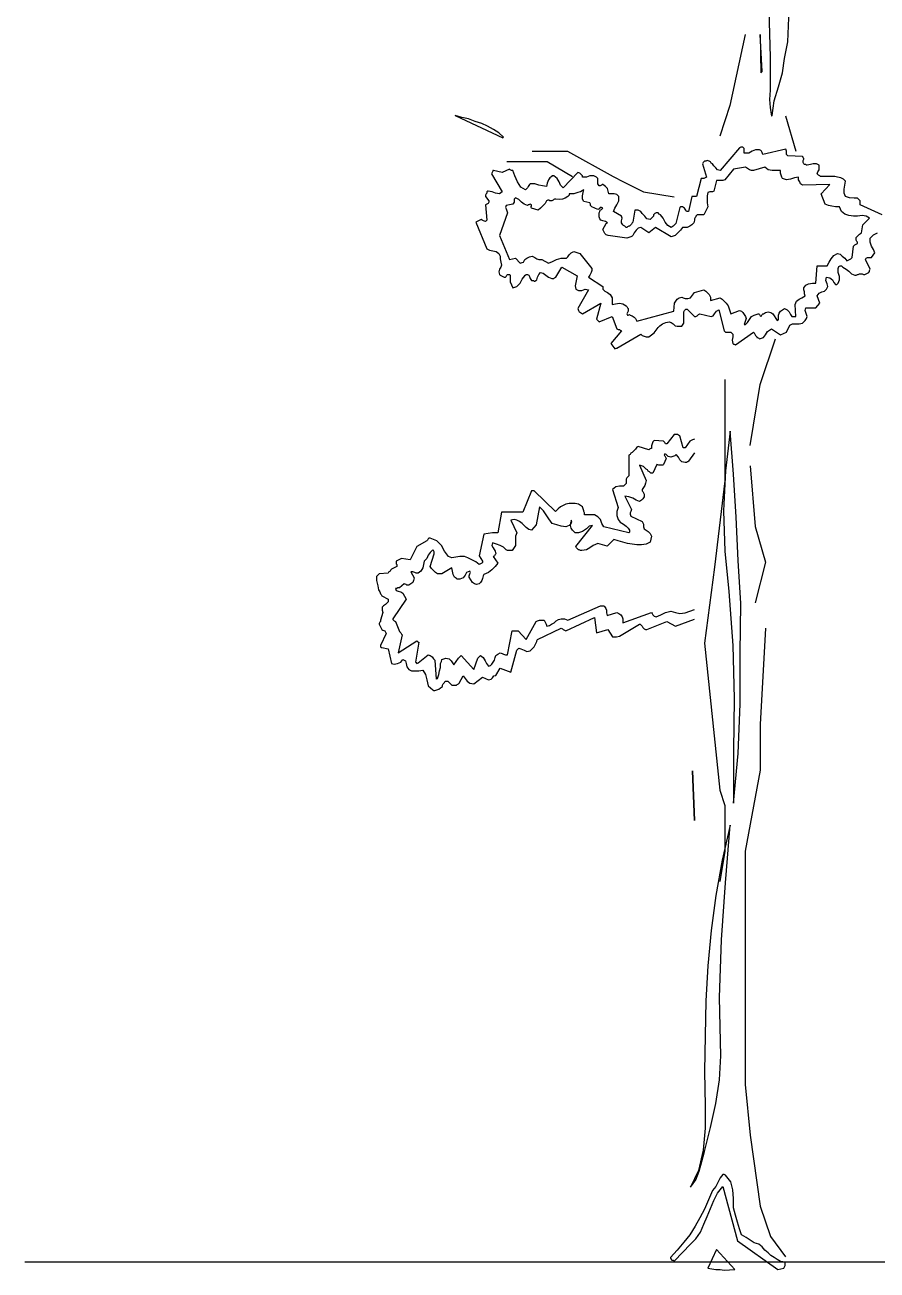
# Model space of a CAD drawing. Extents: x 46.7 to 52.5, y -126.6 to -115.8.
# Drawn here: x 46.698 to 49.965, y -126.624 to -121.853 of the extents above; entities that cross this region are included whole.
import ezdxf

# ---------------------------------------------------------------- set-up
doc = ezdxf.new("R2010")
doc.units = 0
doc.header["$MEASUREMENT"] = 0
doc.layers.get('0').update_dxf_attribs({"linetype": 'CONTINUOUS'})
doc.layers.add('7', color=7, linetype='CONTINUOUS')

msp = doc.modelspace()

# ---------------------------------------------------------------- linework, layer by layer
for points in [[(49.4586, -121.8902), (49.4003, -122.1622), (49.3614, -122.2788)], [(49.6141, -122.2011), (49.653, -122.3371)], [(48.6421, -122.3371), (48.7782, -122.3371), (48.9532, -122.4343), (48.992, -122.4537), (49.0698, -122.4925), (49.1864, -122.512)], [(48.5449, -122.376), (48.7004, -122.376), (48.7976, -122.4343)], [(49.478, -123.4641), (49.5169, -123.2309), (49.5752, -123.0561)], [(49.3808, -123.2115), (49.3808, -123.6001), (49.342, -123.9305), (49.3031, -124.2219), (49.3614, -124.7854), (49.3808, -124.8437), (49.3808, -125.0186), (49.3614, -125.1352)], [(49.478, -123.5418), (49.4975, -123.775), (49.5364, -123.911), (49.4975, -124.0665)], [(49.5364, -124.1636), (49.5169, -124.5328), (49.5169, -124.7077), (49.4586, -125.0186), (49.4586, -125.2323), (49.4586, -125.4072), (49.4586, -125.6987), (49.4586, -125.9124), (49.478, -126.1067), (49.5169, -126.3788), (49.5558, -126.4954), (49.6141, -126.5731)], [(46.6981, -126.5925), (52.4913, -126.5925)]]:
    msp.add_lwpolyline(points)
at = {"layer": '7', "linetype": 'CONTINUOUS'}
for points in [[(49.5619, -122.1997), (49.5695, -122.1438), (49.5873, -122.0904), (49.6025, -122.0371), (49.6101, -121.9812), (49.6228, -121.9176), (49.6254, -121.8567), (49.6279, -121.7957)], [(49.5491, -121.7982), (49.5517, -121.8872), (49.5542, -121.9761), (49.5542, -122.0676), (49.5542, -122.1031), (49.5517, -122.1387), (49.5542, -122.1692), (49.5593, -122.2022), (49.5593, -122.2022), (49.5619, -122.1997), (49.5619, -122.1997), (49.5619, -122.1997)], [(49.5237, -122.032), (49.5161, -121.8897), (49.5187, -122.0371), (49.5187, -122.0371), (49.5212, -122.0345), (49.5237, -122.032), (49.5237, -122.032)], [(48.5302, -122.2861), (48.5302, -122.2861), (48.5327, -122.2835), (48.5327, -122.2835), (48.5327, -122.2835), (48.515, -122.2658), (48.4946, -122.2531), (48.4718, -122.2404), (48.4489, -122.2302), (48.4235, -122.2226), (48.3981, -122.2124), (48.3727, -122.2073), (48.3473, -122.1997), (48.5302, -122.2861)], [(49.9837, -122.5808), (49.8998, -122.5427), (49.8998, -122.5402), (49.8998, -122.5351), (49.8998, -122.5326), (49.8998, -122.5275), (49.8896, -122.5173), (49.8769, -122.5173), (49.8591, -122.5148), (49.8439, -122.5097), (49.8388, -122.497), (49.8388, -122.4817), (49.8414, -122.4665), (49.8439, -122.4513), (49.8363, -122.4436), (49.8261, -122.4385), (49.8134, -122.436), (49.8032, -122.4335), (49.7905, -122.4335), (49.7778, -122.4335), (49.7651, -122.4335), (49.7524, -122.4335), (49.7473, -122.4335), (49.7448, -122.4309), (49.7397, -122.4284), (49.7346, -122.4233), (49.7372, -122.4157), (49.7423, -122.4081), (49.7423, -122.4004), (49.7423, -122.3903), (49.7321, -122.3852), (49.7194, -122.3852), (49.7092, -122.3877), (49.6965, -122.3903), (49.694, -122.3903), (49.6914, -122.3877), (49.6864, -122.3877), (49.6838, -122.3852), (49.6813, -122.3801), (49.6813, -122.3776), (49.6813, -122.3725), (49.6838, -122.3674), (49.6838, -122.3649), (49.6813, -122.3623), (49.6813, -122.3598), (49.6787, -122.3572), (49.6228, -122.3547), (49.6178, -122.3496), (49.6178, -122.3445), (49.6178, -122.3369), (49.6152, -122.3293), (49.5263, -122.3496), (49.5237, -122.342), (49.5212, -122.3369), (49.5187, -122.3344), (49.5136, -122.3318), (49.4983, -122.3318), (49.4856, -122.3369), (49.4729, -122.3445), (49.4551, -122.3445), (49.4551, -122.3395), (49.4551, -122.3369), (49.4551, -122.3318), (49.4551, -122.3267), (49.4526, -122.3242), (49.45, -122.3217), (49.4424, -122.3217), (49.4373, -122.3242), (49.3637, -122.4106), (49.3535, -122.4081), (49.3459, -122.4004), (49.3382, -122.3928), (49.3332, -122.3852), (49.3281, -122.3826), (49.3255, -122.3776), (49.3205, -122.375), (49.3128, -122.3725), (49.3078, -122.375), (49.3027, -122.375), (49.2976, -122.3801), (49.295, -122.3852), (49.3103, -122.436), (49.3052, -122.4385), (49.3001, -122.4411), (49.295, -122.4411), (49.29, -122.4411), (49.2722, -122.5097), (49.2671, -122.5097), (49.2646, -122.5097), (49.2595, -122.5097), (49.2544, -122.5097), (49.2417, -122.5681), (49.2341, -122.5681), (49.2315, -122.5631), (49.2264, -122.5554), (49.2188, -122.5504), (49.2188, -122.5504), (49.2163, -122.5504), (49.2112, -122.5504), (49.2087, -122.5529), (49.1934, -122.6139), (49.1909, -122.6164), (49.1858, -122.6215), (49.1832, -122.624), (49.1756, -122.6291), (49.1629, -122.6215), (49.1528, -122.6088), (49.1451, -122.5936), (49.135, -122.5808), (49.1299, -122.5783), (49.1248, -122.5732), (49.1172, -122.5732), (49.1121, -122.5758), (49.1096, -122.5783), (49.107, -122.5808), (49.107, -122.5859), (49.1045, -122.5885), (49.1019, -122.591), (49.0994, -122.5936), (49.0968, -122.5961), (49.0943, -122.5986), (49.0816, -122.5961), (49.074, -122.5859), (49.0638, -122.5758), (49.0587, -122.5681), (49.0537, -122.5656), (49.0486, -122.5631), (49.0435, -122.5631), (49.0359, -122.5631), (49.0282, -122.6088), (49.0257, -122.6113), (49.0232, -122.6164), (49.0206, -122.619), (49.0155, -122.624), (49.013, -122.624), (49.0079, -122.6266), (49.0054, -122.6291), (49.0028, -122.6291), (49.0003, -122.6266), (48.9978, -122.624), (48.9927, -122.6215), (48.9901, -122.619), (48.985, -122.6113), (48.985, -122.6037), (48.9876, -122.5936), (48.985, -122.5859), (48.9546, -122.5681), (48.9596, -122.5554), (48.9673, -122.5427), (48.9749, -122.5275), (48.9749, -122.5097), (48.9673, -122.5021), (48.9571, -122.4995), (48.9469, -122.4995), (48.9368, -122.4995), (48.9342, -122.4894), (48.9317, -122.4792), (48.9241, -122.4716), (48.9139, -122.464), (48.9114, -122.464), (48.9088, -122.4665), (48.9037, -122.469), (48.8987, -122.469), (48.8936, -122.4614), (48.8936, -122.4513), (48.8936, -122.4411), (48.8885, -122.436), (48.8783, -122.4309), (48.8631, -122.4309), (48.8504, -122.436), (48.8351, -122.436), (48.8351, -122.4309), (48.83, -122.4258), (48.825, -122.4208), (48.8173, -122.4182), (48.7614, -122.4767), (48.7513, -122.4665), (48.7462, -122.4538), (48.7386, -122.4411), (48.7259, -122.4309), (48.7259, -122.4309), (48.7233, -122.4309), (48.7182, -122.4309), (48.7182, -122.4335), (48.7106, -122.4385), (48.7055, -122.4462), (48.7005, -122.4589), (48.6979, -122.4716), (48.6827, -122.469), (48.6674, -122.4665), (48.6522, -122.4614), (48.6344, -122.4614), (48.6318, -122.464), (48.6268, -122.4716), (48.6242, -122.4767), (48.6166, -122.4843), (48.5988, -122.4741), (48.5861, -122.4538), (48.5759, -122.4309), (48.5683, -122.4106), (48.5658, -122.4106), (48.5632, -122.4106), (48.5582, -122.4081), (48.5556, -122.4055), (48.5277, -122.4182), (48.4946, -122.4106), (48.4921, -122.4106), (48.4921, -122.4131), (48.4896, -122.4182), (48.487, -122.4233), (48.5277, -122.4919), (48.5175, -122.4995), (48.5023, -122.497), (48.4896, -122.4919), (48.4743, -122.4894), (48.4718, -122.4894), (48.4718, -122.4894), (48.4718, -122.4894), (48.4692, -122.4919), (48.4692, -122.497), (48.4667, -122.4995), (48.4641, -122.5046), (48.4641, -122.5097), (48.4768, -122.5275), (48.4768, -122.5326), (48.4743, -122.5376), (48.4692, -122.5402), (48.4641, -122.5427), (48.4692, -122.6012), (48.4641, -122.6063), (48.4565, -122.6037), (48.4514, -122.6012), (48.4464, -122.5986), (48.426, -122.6088), (48.4692, -122.7104), (48.4794, -122.7155), (48.4921, -122.7181), (48.5048, -122.7206), (48.515, -122.7282), (48.52, -122.7384), (48.52, -122.7486), (48.5226, -122.7613), (48.5251, -122.774), (48.5226, -122.7816), (48.5175, -122.7892), (48.515, -122.7994), (48.5175, -122.8095), (48.52, -122.8121), (48.5251, -122.8146), (48.5302, -122.8172), (48.5353, -122.8197), (48.5404, -122.8197), (48.5429, -122.8172), (48.5455, -122.8121), (48.548, -122.8095), (48.5505, -122.8095), (48.5556, -122.8095), (48.5582, -122.8121), (48.5582, -122.8146), (48.5582, -122.8375), (48.5683, -122.8604), (48.5836, -122.8553), (48.5963, -122.8426), (48.6039, -122.8273), (48.6141, -122.8146), (48.6141, -122.8121), (48.6166, -122.8121), (48.6191, -122.8095), (48.6242, -122.8095), (48.6293, -122.8121), (48.6318, -122.8172), (48.6344, -122.8248), (48.6395, -122.8324), (48.642, -122.8324), (48.6471, -122.8324), (48.6496, -122.8349), (48.6522, -122.8349), (48.6598, -122.8299), (48.6623, -122.8197), (48.6674, -122.8095), (48.675, -122.8019), (48.6852, -122.8045), (48.6954, -122.8121), (48.7055, -122.8197), (48.7182, -122.8248), (48.7208, -122.8248), (48.7259, -122.8248), (48.7284, -122.8222), (48.7335, -122.8197), (48.7564, -122.7816), (48.8148, -122.8146), (48.8123, -122.8273), (48.8097, -122.84), (48.8072, -122.8527), (48.8097, -122.8654), (48.8199, -122.8705), (48.8326, -122.8705), (48.8453, -122.8654), (48.858, -122.868), (48.8173, -122.9391), (48.8199, -122.9467), (48.8224, -122.9518), (48.8275, -122.9544), (48.8351, -122.9595), (48.9063, -122.9188), (48.8885, -122.9798), (48.891, -122.9823), (48.8936, -122.9849), (48.8961, -122.9874), (48.8987, -122.9899), (48.9495, -122.9696), (48.9673, -123.0179), (48.9723, -123.0204), (48.9774, -123.0204), (48.98, -123.023), (48.985, -123.0255), (48.9444, -123.0738), (48.9596, -123.0941), (48.9596, -123.0941), (48.9647, -123.0916), (48.9673, -123.0916), (48.9673, -123.0916)], [(49.4602, -123.0001), (49.4678, -122.9925), (49.4729, -122.9849), (49.478, -122.9772), (49.4831, -122.9696), (49.4882, -122.9671), (49.4932, -122.9645), (49.5009, -122.962), (49.5085, -122.9595), (49.511, -122.9595), (49.5136, -122.962), (49.5161, -122.9671), (49.5187, -122.9696), (49.5212, -122.9671), (49.5237, -122.962), (49.5263, -122.9595), (49.5288, -122.9595), (49.5364, -122.9544), (49.5466, -122.9518), (49.5568, -122.9544), (49.5644, -122.9595), (49.5822, -122.9849), (49.5873, -122.9823), (49.5873, -122.9772), (49.5873, -122.9696), (49.5873, -122.9645), (49.5898, -122.9569), (49.5949, -122.9493), (49.6025, -122.9442), (49.6101, -122.9391), (49.6203, -122.9442), (49.6279, -122.9518), (49.633, -122.962), (49.6381, -122.9696), (49.6432, -122.9696), (49.6457, -122.9696), (49.6508, -122.9696), (49.6533, -122.9696), (49.6508, -122.9239), (49.6559, -122.9112), (49.666, -122.9036), (49.6762, -122.8985), (49.6889, -122.8908), (49.6864, -122.8832), (49.6864, -122.8756), (49.6838, -122.868), (49.6838, -122.8604), (49.6914, -122.8502), (49.7016, -122.8451), (49.7169, -122.8426), (49.7296, -122.8426), (49.7346, -122.7765), (49.7728, -122.7765), (49.7804, -122.7613), (49.788, -122.7486), (49.7982, -122.7358), (49.8134, -122.7282), (49.8236, -122.7308), (49.8312, -122.7384), (49.8414, -122.746), (49.849, -122.7562), (49.8541, -122.7536), (49.8591, -122.7511), (49.8642, -122.7486), (49.8693, -122.7435), (49.8744, -122.7003), (49.8769, -122.6977), (49.8795, -122.6952), (49.8846, -122.6926), (49.8896, -122.6901), (49.8896, -122.6876), (49.8896, -122.685), (49.8871, -122.6825), (49.8846, -122.6774), (49.8846, -122.6672), (49.8922, -122.6596), (49.8973, -122.6545), (49.9049, -122.6495), (49.91, -122.619), (49.9354, -122.5936), (49.9227, -122.5859), (49.9074, -122.5834), (49.8896, -122.5859), (49.8744, -122.5859), (49.8566, -122.5834), (49.8414, -122.5783), (49.8287, -122.5681), (49.821, -122.5504), (49.8058, -122.5504), (49.7905, -122.5478), (49.7778, -122.5453), (49.7651, -122.5402), (49.7499, -122.4995), (49.7829, -122.464), (49.6787, -122.4665), (49.6711, -122.4614), (49.6686, -122.4538), (49.6635, -122.4462), (49.6635, -122.436), (49.6482, -122.4385), (49.633, -122.4436), (49.6178, -122.4462), (49.6025, -122.4411), (49.6, -122.436), (49.5974, -122.4284), (49.5949, -122.4208), (49.5949, -122.4106), (49.5771, -122.4106), (49.5619, -122.4106), (49.5466, -122.4081), (49.5339, -122.3979), (49.4907, -122.4106), (49.4831, -122.4106), (49.4755, -122.4081), (49.4678, -122.403), (49.4602, -122.3979), (49.4145, -122.4055), (49.3814, -122.4462), (49.3738, -122.4487), (49.3662, -122.4487), (49.356, -122.4487), (49.3484, -122.4487), (49.3382, -122.4894), (49.3332, -122.4919), (49.3281, -122.4919), (49.323, -122.4919), (49.3154, -122.4945), (49.3128, -122.5072), (49.3128, -122.5199), (49.3128, -122.5351), (49.3154, -122.5504), (49.3001, -122.5808), (49.2773, -122.5808), (49.2747, -122.5808), (49.2747, -122.5808), (49.2722, -122.5834), (49.2696, -122.5859), (49.2696, -122.5885), (49.2671, -122.591), (49.2646, -122.5961), (49.2646, -122.6012), (49.262, -122.6113), (49.2544, -122.619), (49.2468, -122.624), (49.2366, -122.6291), (49.2341, -122.6291), (49.229, -122.6291), (49.2264, -122.6291), (49.2188, -122.6291), (49.2112, -122.6393), (49.201, -122.6495), (49.1909, -122.6596), (49.1756, -122.6647), (49.1146, -122.6291), (49.0892, -122.6495), (49.0587, -122.6291), (49.0486, -122.6317), (49.0409, -122.6393), (49.0333, -122.6495), (49.0282, -122.6596), (49.0257, -122.6622), (49.0206, -122.6647), (49.013, -122.6672), (49.0054, -122.6698), (48.9342, -122.6596), (48.9266, -122.6571), (48.9215, -122.652), (48.919, -122.6469), (48.9139, -122.6367), (48.9266, -122.6139), (48.9317, -122.6113), (48.9241, -122.6063), (48.9139, -122.6037), (48.9063, -122.6012), (48.9012, -122.5961), (48.8987, -122.5885), (48.8987, -122.5808), (48.8987, -122.5732), (48.9012, -122.5681), (48.9037, -122.5631), (48.9088, -122.5605), (48.9139, -122.5554), (48.9088, -122.5529), (48.9037, -122.5529), (48.8987, -122.558), (48.8936, -122.5605), (48.8707, -122.5504), (48.8682, -122.5478), (48.8656, -122.5453), (48.8656, -122.5402), (48.8631, -122.5351), (48.8402, -122.53), (48.8351, -122.5199), (48.8351, -122.5072), (48.8377, -122.4945), (48.8402, -122.4843), (48.8275, -122.4919), (48.8173, -122.4945), (48.8021, -122.4995), (48.7843, -122.4995), (48.7843, -122.5021), (48.7843, -122.5046), (48.7818, -122.5072), (48.7792, -122.5097), (48.7691, -122.5173), (48.7589, -122.5199), (48.7462, -122.5224), (48.7335, -122.5199), (48.7284, -122.5199), (48.7259, -122.5224), (48.7233, -122.5249), (48.7182, -122.5275), (48.7106, -122.5275), (48.7081, -122.5249), (48.703, -122.5249), (48.6979, -122.5275), (48.6928, -122.5376), (48.6852, -122.5453), (48.675, -122.5554), (48.6649, -122.5631), (48.6395, -122.5554), (48.6369, -122.5504), (48.6395, -122.5478), (48.6395, -122.5427), (48.6344, -122.5402), (48.6344, -122.5402), (48.6293, -122.5427), (48.6268, -122.5427), (48.6242, -122.5453), (48.6115, -122.5402), (48.6014, -122.5326), (48.5912, -122.5224), (48.5785, -122.5148), (48.5734, -122.5199), (48.5734, -122.5275), (48.5734, -122.5326), (48.5683, -122.5402), (48.5429, -122.5453), (48.5404, -122.5529), (48.5429, -122.558), (48.5455, -122.5656), (48.548, -122.5732), (48.5175, -122.6596), (48.5556, -122.7511), (48.5785, -122.746), (48.5963, -122.7663), (48.6039, -122.7638), (48.609, -122.7613), (48.6115, -122.7562), (48.6141, -122.7511), (48.6217, -122.746), (48.6318, -122.7409), (48.642, -122.7384), (48.6522, -122.7435), (48.6598, -122.7486), (48.6674, -122.7511), (48.6725, -122.7511), (48.6801, -122.7511), (48.7055, -122.7663), (48.7208, -122.7587), (48.736, -122.7511), (48.7538, -122.746), (48.7741, -122.746), (48.7792, -122.7409), (48.7843, -122.7333), (48.7919, -122.7257), (48.8021, -122.7206), (48.825, -122.7282), (48.8707, -122.7867), (48.8707, -122.7943), (48.8682, -122.8019), (48.8631, -122.8121), (48.858, -122.8197), (48.9139, -122.8553), (48.9139, -122.8553), (48.9139, -122.8578), (48.9139, -122.8629), (48.9139, -122.8654), (48.9215, -122.8731), (48.9317, -122.8781), (48.9418, -122.8858), (48.9495, -122.8985), (48.9495, -122.9239), (48.9622, -122.9213), (48.9774, -122.9188), (48.9901, -122.9213), (49.0028, -122.929), (49.0054, -122.9315), (49.0079, -122.9366), (49.0105, -122.9391), (49.0105, -122.9391), (49.0105, -122.9442), (49.0105, -122.9493), (49.0079, -122.9544), (49.0054, -122.9595), (49.0079, -122.9645), (49.0105, -122.9645), (49.0155, -122.962), (49.0181, -122.9645), (49.0257, -122.9671), (49.0333, -122.9722), (49.0384, -122.9772), (49.0435, -122.9874), (49.1858, -122.9493), (49.1883, -122.9188), (49.1934, -122.9112), (49.1985, -122.9036), (49.2061, -122.8985), (49.2163, -122.8959), (49.2214, -122.8985), (49.229, -122.901), (49.2391, -122.901), (49.2493, -122.8985), (49.2646, -122.8781), (49.3001, -122.868), (49.3078, -122.8731), (49.3128, -122.8781), (49.3205, -122.8858), (49.3255, -122.8959), (49.3255, -122.8985), (49.3255, -122.901), (49.3255, -122.9061), (49.3255, -122.9086), (49.3637, -122.8985), (49.3713, -122.9036), (49.3789, -122.9112), (49.3865, -122.9188), (49.3941, -122.929), (49.4043, -122.9595), (49.4373, -122.9467), (49.445, -122.9493), (49.45, -122.9544), (49.4551, -122.962), (49.4602, -122.9696), (49.4628, -122.9772), (49.4602, -122.9849), (49.4577, -122.9925), (49.4551, -123.0001), (49.4551, -123.0001), (49.4577, -123.0001), (49.4602, -123.0001), (49.4602, -123.0001)], [(48.9673, -123.0916), (49.0587, -123.0382), (49.0638, -123.0433), (49.0714, -123.0458), (49.0791, -123.0484), (49.0892, -123.0484), (49.0994, -123.0408), (49.1096, -123.0331), (49.1172, -123.023), (49.1248, -123.0128), (49.1324, -123.0052), (49.1426, -122.9976), (49.1553, -122.9925), (49.168, -122.9899), (49.1756, -122.9925), (49.1832, -122.9976), (49.1909, -123.0052), (49.1985, -123.0077), (49.201, -123.0077), (49.2061, -123.0077), (49.2112, -123.0077), (49.2163, -123.0077), (49.2239, -122.995), (49.2239, -122.9823), (49.2239, -122.9671), (49.2239, -122.9518), (49.2264, -122.9467), (49.229, -122.9442), (49.2315, -122.9417), (49.2366, -122.9417), (49.2646, -122.9696), (49.2696, -122.9696), (49.2747, -122.9671), (49.2798, -122.962), (49.2849, -122.9595), (49.3281, -122.9696), (49.3357, -122.9671), (49.3408, -122.9595), (49.3484, -122.9493), (49.3586, -122.9442), (49.3789, -123.0255), (49.384, -123.0306), (49.3891, -123.0306), (49.3967, -123.0306), (49.4043, -123.0306), (49.4119, -123.0382), (49.4119, -123.0484), (49.4094, -123.0611), (49.4119, -123.0738), (49.4119, -123.0738), (49.4145, -123.0763), (49.417, -123.0763), (49.4221, -123.0789), (49.4907, -123.0306), (49.4932, -123.0331), (49.4958, -123.0382), (49.4983, -123.0433), (49.5034, -123.0484), (49.5034, -123.0509), (49.506, -123.0509), (49.511, -123.0535), (49.5136, -123.056), (49.5288, -123.0509), (49.5364, -123.0408), (49.5441, -123.0281), (49.5593, -123.0179), (49.5949, -123.0408), (49.6178, -123.0306), (49.6305, -123.0027), (49.6406, -122.9976), (49.6533, -122.9976), (49.666, -122.9976), (49.6787, -122.995), (49.6838, -122.9899), (49.6889, -122.9849), (49.694, -122.9772), (49.6965, -122.9696), (49.694, -122.962), (49.6914, -122.9544), (49.6889, -122.9467), (49.6914, -122.9366), (49.7296, -122.9366), (49.7448, -122.9188), (49.7346, -122.8908), (49.7423, -122.8807), (49.7524, -122.8756), (49.7626, -122.8731), (49.7702, -122.8654), (49.7753, -122.8553), (49.7728, -122.8451), (49.7677, -122.8324), (49.7702, -122.8197), (49.7829, -122.8222), (49.7931, -122.8299), (49.7982, -122.84), (49.8058, -122.8477), (49.8083, -122.8477), (49.8109, -122.8477), (49.8134, -122.8451), (49.816, -122.8426), (49.821, -122.8299), (49.821, -122.8172), (49.816, -122.8019), (49.816, -122.7867), (49.8185, -122.779), (49.8236, -122.7765), (49.8287, -122.7765), (49.8337, -122.7816), (49.8464, -122.7892), (49.8566, -122.7968), (49.8668, -122.807), (49.8795, -122.8121), (49.8846, -122.8121), (49.8896, -122.8095), (49.8922, -122.8095), (49.8973, -122.807), (49.8998, -122.807), (49.9023, -122.807), (49.9074, -122.807), (49.9125, -122.8095), (49.9176, -122.8095), (49.9227, -122.807), (49.9278, -122.8045), (49.9328, -122.8019), (49.9328, -122.7994), (49.9354, -122.7994), (49.9354, -122.7943), (49.9379, -122.7892), (49.9201, -122.7511), (49.9227, -122.746), (49.9278, -122.7435), (49.9354, -122.7435), (49.943, -122.7435), (49.9557, -122.7257), (49.9506, -122.713), (49.943, -122.7003), (49.9379, -122.685), (49.9379, -122.6698), (49.9506, -122.6571), (49.9659, -122.6495)], [(49.4145, -124.8347), (49.4323, -124.6441), (49.4399, -124.4536), (49.4399, -124.2604), (49.4424, -124.0699), (49.4323, -123.9047), (49.4246, -123.7395), (49.4145, -123.5744), (49.4018, -123.4092), (49.384, -123.5617), (49.3764, -123.7141), (49.3814, -123.8691), (49.3967, -124.0241), (49.4119, -124.23), (49.417, -124.4332), (49.4145, -124.634), (49.4145, -124.8347)], [(49.2642, -123.4394), (49.2573, -123.4428), (49.2472, -123.4479), (49.2294, -123.4733), (49.2294, -123.4733), (49.2268, -123.4733), (49.2243, -123.4733), (49.2217, -123.4733), (49.209, -123.4276), (49.204, -123.425), (49.1989, -123.4225), (49.1913, -123.4225), (49.1862, -123.4225), (49.1582, -123.4581), (49.1531, -123.4581), (49.1506, -123.453), (49.1481, -123.4504), (49.1455, -123.4479), (49.1099, -123.4453), (49.1049, -123.4504), (49.1023, -123.4581), (49.0998, -123.4657), (49.0998, -123.4733), (49.0998, -123.4758), (49.0972, -123.4758), (49.0922, -123.4784), (49.0896, -123.4809), (49.049, -123.4682), (49.0439, -123.4708), (49.0388, -123.4784), (49.0337, -123.4835), (49.0286, -123.4885), (49.0261, -123.4911), (49.021, -123.4936), (49.0185, -123.4987), (49.0134, -123.5012), (49.0134, -123.58), (49.0108, -123.5826), (49.0083, -123.5851), (49.0058, -123.5876), (49.0032, -123.5927), (49.0032, -123.5978), (49.0032, -123.6003), (49.0032, -123.6054), (49.0032, -123.6105), (48.9931, -123.6207), (48.9778, -123.6207), (48.9626, -123.6232), (48.9499, -123.6334), (48.9727, -123.702), (48.9676, -123.7172), (48.9676, -123.7325), (48.9727, -123.7477), (48.9804, -123.7579), (48.9931, -123.7655), (49.0032, -123.7731), (49.0108, -123.7808), (49.0159, -123.7884), (49.0159, -123.7909), (49.0159, -123.7935), (49.0159, -123.796), (49.0134, -123.7985), (48.9168, -123.7757), (48.9092, -123.763), (48.9041, -123.7477), (48.894, -123.7376), (48.8813, -123.7299), (48.8431, -123.7299), (48.8431, -123.7249), (48.8431, -123.7223), (48.8406, -123.7172), (48.8406, -123.7147), (48.8381, -123.7071), (48.8355, -123.6994), (48.8279, -123.6944), (48.8203, -123.6893), (48.8076, -123.6867), (48.7949, -123.6867), (48.7847, -123.6867), (48.772, -123.6893), (48.7618, -123.6944), (48.7517, -123.6994), (48.7415, -123.7071), (48.7313, -123.7172), (48.65, -123.6385), (48.65, -123.6385), (48.6475, -123.6385), (48.6424, -123.6385), (48.6399, -123.6385), (48.6068, -123.7198), (48.5255, -123.7198), (48.5103, -123.7985), (48.4899, -123.7985), (48.4569, -123.8036), (48.4391, -123.8875), (48.4518, -123.9078), (48.4518, -123.9129), (48.4493, -123.9154), (48.4442, -123.918), (48.4391, -123.9205), (48.4264, -123.9104), (48.4112, -123.9027), (48.3959, -123.8951), (48.3832, -123.89), (48.3654, -123.89), (48.3502, -123.8926), (48.3349, -123.8951), (48.3222, -123.89), (48.307, -123.8697), (48.2943, -123.8468), (48.2765, -123.829), (48.2511, -123.8189), (48.246, -123.8189), (48.2435, -123.8214), (48.2409, -123.8265), (48.2384, -123.829), (48.2003, -123.8519), (48.1749, -123.9027), (48.1418, -123.8976), (48.1215, -123.9078), (48.1215, -123.9129), (48.1215, -123.918), (48.124, -123.9205), (48.124, -123.9281), (48.1037, -123.9383), (48.1012, -123.9408), (48.0986, -123.9459), (48.0935, -123.9485), (48.091, -123.9535), (48.0554, -123.9561), (48.0453, -123.9663), (48.0453, -123.9815), (48.0503, -124.0018), (48.0529, -124.0171), (48.058, -124.0247), (48.0605, -124.0323), (48.0631, -124.0349), (48.0656, -124.0399), (48.091, -124.0526), (48.091, -124.0628), (48.0859, -124.0679), (48.0808, -124.073), (48.0732, -124.0781), (48.0681, -124.0831), (48.0681, -124.0882), (48.0681, -124.0958), (48.0707, -124.1035), (48.0605, -124.134), (48.0605, -124.139), (48.058, -124.1416), (48.0554, -124.1467), (48.0554, -124.1492), (48.0656, -124.1695), (48.0707, -124.1721), (48.0783, -124.1746), (48.0808, -124.1797), (48.0834, -124.1848), (48.0605, -124.2305), (48.0605, -124.2331), (48.0605, -124.2356), (48.0631, -124.2381), (48.0656, -124.2381), (48.091, -124.2432), (48.1037, -124.2991), (48.1139, -124.3017), (48.1266, -124.2991), (48.1393, -124.294), (48.1469, -124.2839), (48.1571, -124.289), (48.1596, -124.2991), (48.1622, -124.3118), (48.1698, -124.322), (48.1799, -124.3271), (48.1952, -124.3271), (48.2079, -124.3271), (48.2231, -124.3245), (48.2333, -124.3423), (48.2384, -124.3626), (48.2435, -124.3855), (48.2613, -124.4008), (48.2638, -124.4033), (48.2663, -124.4033), (48.2689, -124.4033), (48.2689, -124.4033)], [(49.2642, -123.492), (49.2421, -123.5241), (49.2395, -123.5267), (49.237, -123.5267), (49.2345, -123.5292), (49.2294, -123.5292), (49.2167, -123.5267), (49.209, -123.519), (49.204, -123.5089), (49.1938, -123.4987), (49.1887, -123.5038), (49.1811, -123.5063), (49.1735, -123.5089), (49.1633, -123.5063), (49.1608, -123.5038), (49.1582, -123.5012), (49.1557, -123.4987), (49.1506, -123.4962), (49.1481, -123.5012), (49.1506, -123.5038), (49.1531, -123.5089), (49.1557, -123.514), (49.1455, -123.5368), (49.143, -123.5394), (49.1354, -123.5394), (49.1277, -123.5394), (49.1201, -123.5368), (49.1049, -123.5699), (49.1023, -123.5699), (49.0998, -123.5699), (49.0972, -123.5699), (49.0947, -123.5673), (49.0922, -123.5648), (49.0871, -123.5622), (49.0845, -123.5572), (49.0795, -123.5546), (49.0744, -123.5495), (49.0693, -123.5444), (49.0617, -123.5419), (49.054, -123.5394), (49.0795, -123.5978), (49.0769, -123.608), (49.0744, -123.6181), (49.0693, -123.6258), (49.0642, -123.6334), (49.0642, -123.6385), (49.0667, -123.641), (49.0693, -123.6461), (49.0718, -123.6512), (49.0718, -123.6613), (49.0667, -123.669), (49.0617, -123.674), (49.054, -123.6791), (49.0413, -123.674), (49.0286, -123.6664), (49.0134, -123.6613), (48.9981, -123.6588), (49.0236, -123.7096), (49.021, -123.7172), (49.0185, -123.7223), (49.0185, -123.7274), (49.021, -123.735), (49.0642, -123.7553), (49.0667, -123.7604), (49.0693, -123.7655), (49.0693, -123.7757), (49.0718, -123.7833), (49.0795, -123.7884), (49.0871, -123.7935), (49.0947, -123.8011), (49.0998, -123.8113), (49.0947, -123.8341), (49.0795, -123.8417), (49.0617, -123.8443), (49.0439, -123.8443), (49.0261, -123.8417), (49.0083, -123.8392), (48.9905, -123.8341), (48.9727, -123.829), (48.9549, -123.824), (48.9295, -123.8494), (48.894, -123.8392), (48.8762, -123.8468), (48.8635, -123.857), (48.8508, -123.8646), (48.833, -123.8672), (48.8279, -123.8672), (48.8228, -123.8646), (48.8203, -123.8646), (48.8203, -123.8646), (48.8177, -123.8621), (48.8152, -123.8595), (48.8126, -123.857), (48.8101, -123.8519), (48.8736, -123.7706), (48.8609, -123.7731), (48.8508, -123.7833), (48.8355, -123.7935), (48.8203, -123.7985), (48.8177, -123.7985), (48.8126, -123.7985), (48.8101, -123.7985), (48.8076, -123.7985), (48.8025, -123.7935), (48.7974, -123.7884), (48.7923, -123.7808), (48.7898, -123.7706), (48.7898, -123.7681), (48.7923, -123.763), (48.7949, -123.7553), (48.7923, -123.7503), (48.7923, -123.7553), (48.7898, -123.7604), (48.7898, -123.7655), (48.7847, -123.7706), (48.772, -123.7757), (48.7542, -123.7731), (48.7364, -123.7681), (48.7186, -123.763), (48.7059, -123.7452), (48.6958, -123.7299), (48.6856, -123.7147), (48.6704, -123.6994), (48.6576, -123.7681), (48.6399, -123.7884), (48.6297, -123.7858), (48.6195, -123.7782), (48.6119, -123.7706), (48.6043, -123.763), (48.5941, -123.7553), (48.584, -123.7503), (48.5738, -123.7477), (48.5611, -123.7503), (48.584, -123.7985), (48.5789, -123.8113), (48.5789, -123.8214), (48.5789, -123.8341), (48.5789, -123.8468), (48.5662, -123.8672), (48.5611, -123.8672), (48.5535, -123.8672), (48.5484, -123.8672), (48.5433, -123.8646), (48.5331, -123.8544), (48.5204, -123.8468), (48.5052, -123.8417), (48.4899, -123.8367), (48.4874, -123.8468), (48.4925, -123.857), (48.5001, -123.8697), (48.5026, -123.8799), (48.5001, -123.8824), (48.4976, -123.8875), (48.495, -123.89), (48.4925, -123.89), (48.5103, -123.9154), (48.5001, -123.9281), (48.4874, -123.9408), (48.4747, -123.951), (48.4569, -123.9586), (48.4544, -123.9637), (48.4518, -123.9739), (48.4493, -123.9815), (48.4442, -123.9891), (48.4391, -123.9942), (48.429, -123.9967), (48.4213, -123.9942), (48.4137, -123.9891), (48.401, -123.9688), (48.401, -123.9637), (48.4035, -123.9561), (48.4061, -123.951), (48.4035, -123.9459), (48.3908, -123.951), (48.3858, -123.9612), (48.3781, -123.9713), (48.3654, -123.9764), (48.3629, -123.9764), (48.3604, -123.9764), (48.3553, -123.9764), (48.3527, -123.9739), (48.3451, -123.9688), (48.34, -123.9586), (48.3375, -123.9459), (48.3349, -123.9332), (48.2968, -123.9561), (48.2917, -123.9561), (48.2892, -123.9561), (48.2841, -123.9561), (48.279, -123.9561), (48.2714, -123.951), (48.2638, -123.9434), (48.2562, -123.9358), (48.2511, -123.9281), (48.2663, -123.8799), (48.2663, -123.8773), (48.2663, -123.8722), (48.2638, -123.8672), (48.2613, -123.8646), (48.2511, -123.8748), (48.2435, -123.8849), (48.2384, -123.8976), (48.2282, -123.9078), (48.2257, -123.9205), (48.2231, -123.9332), (48.2155, -123.9459), (48.2053, -123.9535), (48.1977, -123.9535), (48.1926, -123.951), (48.185, -123.9485), (48.1774, -123.9485), (48.1901, -123.9713), (48.1876, -123.9815), (48.185, -123.9891), (48.1774, -123.9942), (48.1698, -123.9993), (48.1672, -123.9993), (48.1622, -123.9993), (48.1596, -123.9967), (48.152, -123.9942), (48.1342, -124.0094), (48.1317, -124.0094), (48.1266, -124.0094), (48.124, -124.012), (48.119, -124.012), (48.1215, -124.0196), (48.1291, -124.0222), (48.1393, -124.0247), (48.1469, -124.0298), (48.1596, -124.0526), (48.1088, -124.1289), (48.1088, -124.1314), (48.1113, -124.134), (48.1139, -124.1365), (48.119, -124.139), (48.1342, -124.1772), (48.1367, -124.1797), (48.1393, -124.1822), (48.1418, -124.1873), (48.1444, -124.1899), (48.1291, -124.2585), (48.2003, -124.2127), (48.2003, -124.2127), (48.2028, -124.2153), (48.2053, -124.2178), (48.2079, -124.2178), (48.1952, -124.294), (48.1977, -124.294), (48.1977, -124.2966), (48.2003, -124.2991), (48.2053, -124.2966), (48.2435, -124.2661), (48.2511, -124.2686), (48.2587, -124.2737), (48.2638, -124.2813), (48.2689, -124.2864), (48.274, -124.3601), (48.274, -124.3601), (48.2765, -124.3576), (48.279, -124.3576), (48.279, -124.3576)], [(48.279, -124.3576), (48.2841, -124.3423), (48.2867, -124.3271), (48.2917, -124.3144), (48.2917, -124.2991), (48.2943, -124.2915), (48.2968, -124.2839), (48.3044, -124.2813), (48.3121, -124.2788), (48.3248, -124.2813), (48.3324, -124.289), (48.3375, -124.2966), (48.3426, -124.3042), (48.3604, -124.2788), (48.3629, -124.2763), (48.3654, -124.2737), (48.368, -124.2712), (48.3705, -124.2686), (48.4188, -124.322), (48.434, -124.2788), (48.4366, -124.2763), (48.4391, -124.2737), (48.4417, -124.2712), (48.4442, -124.2686), (48.4544, -124.2763), (48.462, -124.289), (48.4671, -124.2991), (48.4747, -124.3093), (48.4823, -124.3067), (48.4874, -124.3017), (48.4925, -124.294), (48.4976, -124.2864), (48.5001, -124.2763), (48.5026, -124.2686), (48.5103, -124.2635), (48.5204, -124.2585), (48.5281, -124.261), (48.5331, -124.2635), (48.5408, -124.2661), (48.5484, -124.2661), (48.5662, -124.1746), (48.589, -124.1746), (48.6195, -124.2076), (48.6576, -124.139), (48.6627, -124.1365), (48.6704, -124.134), (48.678, -124.134), (48.6881, -124.134), (48.6907, -124.139), (48.6932, -124.1441), (48.6958, -124.1492), (48.6983, -124.1568), (48.7085, -124.1543), (48.7161, -124.1492), (48.7263, -124.1441), (48.7339, -124.1365), (48.744, -124.1314), (48.7542, -124.1289), (48.7669, -124.1289), (48.7796, -124.134), (48.9041, -124.0781), (48.9092, -124.0781), (48.9143, -124.0781), (48.9168, -124.0781), (48.9194, -124.0806), (48.9245, -124.0882), (48.927, -124.0958), (48.927, -124.106), (48.9295, -124.1162), (48.9676, -124.1035), (48.9753, -124.1085), (48.9829, -124.1136), (48.988, -124.1213), (48.9905, -124.1289), (48.9905, -124.1314), (48.9905, -124.1365), (48.9905, -124.139), (48.9905, -124.1441), (49.0998, -124.1035), (49.1023, -124.1085), (49.1049, -124.1136), (49.1099, -124.1187), (49.1176, -124.1213), (49.1354, -124.1136), (49.1531, -124.1035), (49.1735, -124.0984), (49.1913, -124.1035), (49.209, -124.1085), (49.2294, -124.106), (49.2472, -124.0984), (49.2642, -124.0928)], [(48.2689, -124.4033), (48.2765, -124.4008), (48.2841, -124.3982), (48.2917, -124.3931), (48.2994, -124.3881), (48.2994, -124.383), (48.3019, -124.3779), (48.307, -124.3728), (48.3095, -124.3677), (48.3095, -124.3677), (48.3121, -124.3677), (48.3172, -124.3677), (48.3197, -124.3677), (48.3349, -124.383), (48.3375, -124.383), (48.3426, -124.383), (48.3451, -124.383), (48.3476, -124.383), (48.3527, -124.383), (48.3553, -124.3804), (48.3604, -124.3779), (48.3629, -124.3754), (48.3781, -124.3474), (48.3858, -124.3576), (48.3934, -124.3677), (48.4035, -124.3754), (48.4188, -124.3779), (48.4518, -124.3525), (48.4747, -124.3626), (48.4849, -124.3601), (48.4899, -124.355), (48.495, -124.3474), (48.5026, -124.3449), (48.5204, -124.3169), (48.5611, -124.3322), (48.584, -124.2483), (48.5916, -124.2407), (48.5992, -124.2432), (48.6119, -124.2483), (48.6221, -124.2534), (48.6348, -124.2508), (48.6424, -124.2432), (48.65, -124.2356), (48.6551, -124.2254), (48.6576, -124.2204), (48.6602, -124.2153), (48.6602, -124.2127), (48.6627, -124.2076), (48.7542, -124.1645), (48.7593, -124.167), (48.7618, -124.1695), (48.7669, -124.1721), (48.772, -124.1746), (48.8813, -124.1238), (48.8889, -124.1822), (48.9321, -124.1695), (48.9499, -124.1975), (48.9651, -124.1975), (48.9778, -124.1949), (48.9905, -124.1873), (49.0032, -124.1797), (49.0159, -124.1721), (49.0286, -124.1645), (49.0413, -124.1568), (49.054, -124.1492), (49.0566, -124.1492), (49.0617, -124.1543), (49.0642, -124.1568), (49.0667, -124.1619), (49.0693, -124.1645), (49.0718, -124.167), (49.0769, -124.1695), (49.082, -124.1695), (49.1582, -124.139), (49.1913, -124.1568), (49.2642, -124.1297)], [(49.2646, -124.9008), (49.2569, -124.7102), (49.2646, -124.9008)], [(49.2493, -126.306), (49.2696, -126.278), (49.2823, -126.245), (49.2925, -126.2069), (49.3027, -126.1687), (49.3255, -126.0773), (49.3459, -125.9858), (49.3611, -125.8943), (49.3662, -125.8028), (49.3611, -125.5792), (49.3687, -125.3582), (49.384, -125.1396), (49.4018, -124.9186), (49.3713, -125.0532), (49.3459, -125.1879), (49.3281, -125.3226), (49.3154, -125.4573), (49.3078, -125.5919), (49.3052, -125.7266), (49.3027, -125.8613), (49.3052, -125.9959), (49.3052, -126.0798), (49.2976, -126.1637), (49.2798, -126.2424), (49.2493, -126.306)], [(49.5847, -126.621), (49.6076, -126.616), (49.6101, -126.6109), (49.6127, -126.6058), (49.6127, -126.5982), (49.6127, -126.5931), (49.5949, -126.5905), (49.5822, -126.5829), (49.5695, -126.5753), (49.5568, -126.5677), (49.5466, -126.5575), (49.5339, -126.5473), (49.5237, -126.5346), (49.511, -126.5245), (49.4932, -126.5194), (49.478, -126.5092), (49.4628, -126.4991), (49.445, -126.4889), (49.4373, -126.466), (49.4297, -126.4406), (49.4221, -126.4127), (49.4145, -126.3847), (49.4145, -126.3491), (49.4119, -126.3161), (49.4043, -126.2856), (49.384, -126.2602), (49.384, -126.2602), (49.3789, -126.2577), (49.3764, -126.2577), (49.3738, -126.2577), (49.3637, -126.2704), (49.356, -126.2856), (49.3459, -126.3034), (49.3332, -126.3187), (49.3179, -126.3542), (49.3027, -126.3898), (49.2849, -126.4228), (49.2671, -126.4559), (49.2468, -126.4889), (49.2239, -126.5169), (49.1985, -126.5473), (49.1731, -126.5753), (49.1731, -126.5778), (49.1756, -126.5804), (49.1756, -126.5829), (49.1782, -126.5855), (49.1807, -126.5855), (49.1832, -126.5855), (49.1858, -126.588), (49.1883, -126.588), (49.2493, -126.5245), (49.2696, -126.5041), (49.2874, -126.4787), (49.3001, -126.4482), (49.3128, -126.4178), (49.3255, -126.3873), (49.3382, -126.3568), (49.3535, -126.3288), (49.3738, -126.3034), (49.4297, -126.5118), (49.5847, -126.621)], [(49.3789, -126.6236), (49.4196, -126.621), (49.3484, -126.5448), (49.3154, -126.616), (49.3306, -126.6185), (49.3459, -126.621), (49.3637, -126.621), (49.3789, -126.6236)]]:
    msp.add_lwpolyline(points, dxfattribs=at)

doc.saveas('drawing.dxf')
